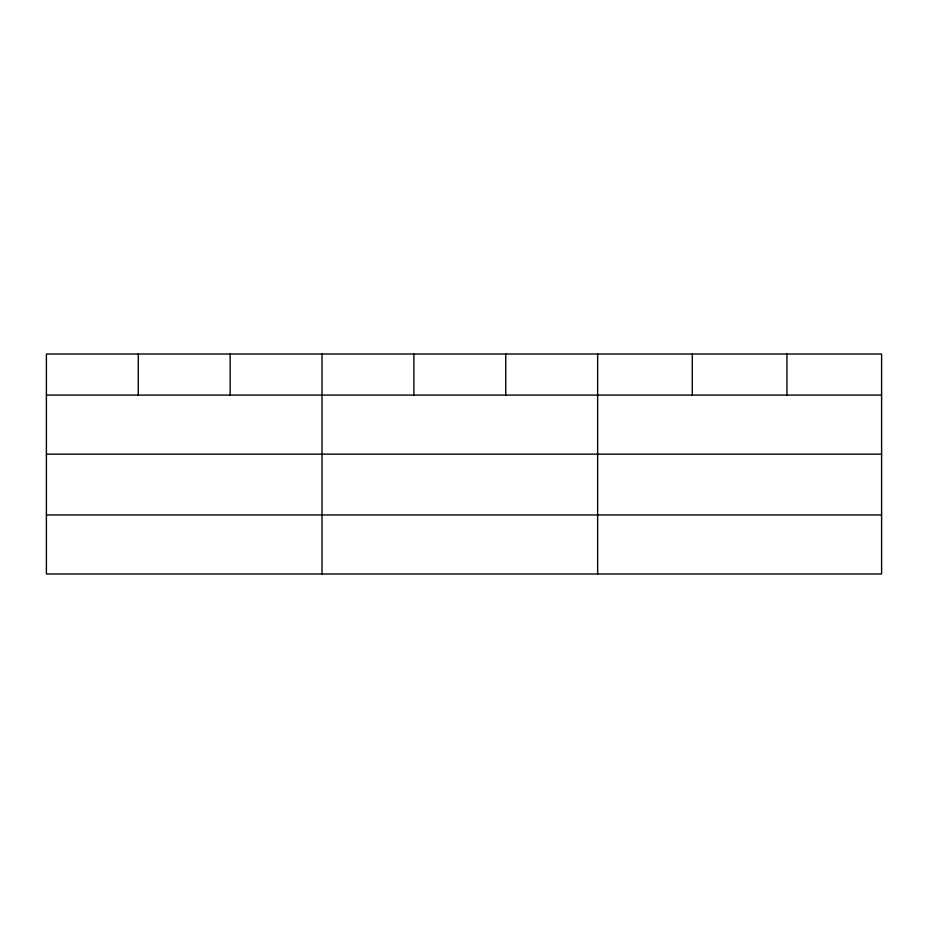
<?xml version="1.0" encoding="UTF-8"?>
<svg xmlns="http://www.w3.org/2000/svg" width="928" height="928" viewBox="0 0 928 928"><rect width="100%" height="100%" fill="white"/><g stroke="black" fill="none" stroke-linecap="round" stroke-linejoin="round"><path stroke-width="1.39" d="M881.6 454.14L881.6 354.009L46.4 354.009L46.4 573.991L881.6 573.991L881.6 454.14L46.4 454.14M46.4 395.096L881.6 395.096M46.4 514.959L881.6 514.959M786.944 354.009L786.944 395.096M692.288 354.009L692.288 395.096M597.632 354.009L597.632 573.991M505.76 354.009L505.76 395.096M413.888 354.009L413.888 395.096M322.016 354.009L322.016 573.991M230.144 354.009L230.144 395.096M138.272 354.009L138.272 395.096"/></g></svg>
